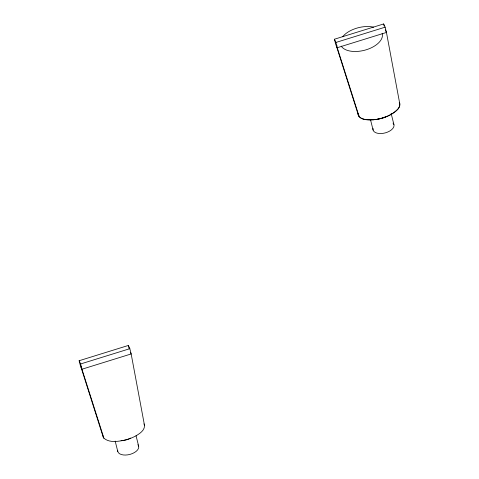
<?xml version="1.0" encoding="UTF-8"?>
<svg xmlns="http://www.w3.org/2000/svg" width="479" height="479" viewBox="0 0 479 479"><rect width="100%" height="100%" fill="white"/><g stroke="black" fill="none" stroke-linecap="round" stroke-linejoin="round"><path stroke-width="0.72" d="M373.506 119.774A26.028 14.119 -14.1 0 0 382.931 117.834A26.183 14.202 -14.1 0 0 390.84 114.565C394.947 112.176 400.983 108.434 399.486 102.877M398.306 108.619C389.661 117.762 375.53 121.528 363.316 119.091M337.018 45.331L336.246 45.571L358.124 114.379A13.855 7.514 -14.1 0 0 359.196 116.714L337.234 47.72L335.755 44.493L334.432 39.224L383.649 23.95L385.128 27.177L386.451 32.44L399.833 104.105A13.855 7.514 -14.1 0 0 399.252 102.44M334.432 39.224L335.917 42.451L385.128 27.177M124.211 440.279C117.636 441.506 109.44 442.949 103.907 438.219L81.945 369.225L80.46 365.998L79.137 360.729L128.354 345.455L129.839 348.682L131.162 353.951L144.538 425.609C144.55 430.579 139.682 433.579 136.018 435.806A26.231 14.226 -14.1 0 1 124.205 440.261M79.137 360.729L80.622 363.956L129.839 348.682M81.723 366.836L80.957 367.076L102.829 435.89A13.861 7.514 -14.1 0 0 103.901 438.225M373.506 119.768C368.201 120.097 359.531 120.468 358.094 113.936M385.266 29.866L386.451 32.44L337.234 47.72L335.917 42.451M130.42 352.334L131.162 353.951L81.945 369.225L80.622 363.956M383.649 23.95L384.14 25.926M391.133 113.427L393.912 124.516M370.501 119.702L373.105 130.096M128.354 345.455L129.18 348.748M136.042 435.728L138.653 446.123M115.176 441.105L117.786 451.499M382.158 33.422A21.549 11.688 -14.1 0 1 366.291 49.756A21.549 11.688 -14.1 0 1 341.246 46.122M342.617 36.775A21.549 11.688 -14.1 0 1 373.608 27.153M399.863 104.099A15.304 8.299 -14.1 0 1 398.271 108.625M363.327 119.079A15.19 8.239 -14.1 0 1 359.172 116.726M358.088 114.391A15.304 8.299 -14.1 0 1 358.082 113.655M385.93 116.583A10.777 5.844 -14.1 0 1 377.847 118.966M393.002 123.055A10.777 5.844 -14.1 0 1 385.242 132.893A10.777 5.844 -14.1 0 1 373.039 128.408M143.922 423.891A13.861 7.514 -14.1 0 1 144.538 425.609M130.635 438.087A10.777 5.844 -14.1 0 1 121.025 440.5M137.85 444.704A10.777 5.844 -14.1 0 1 130.198 454.331A10.777 5.844 -14.1 0 1 117.678 450.392M102.793 435.896A15.4 8.353 -14.1 0 1 102.781 435.303"/></g></svg>
